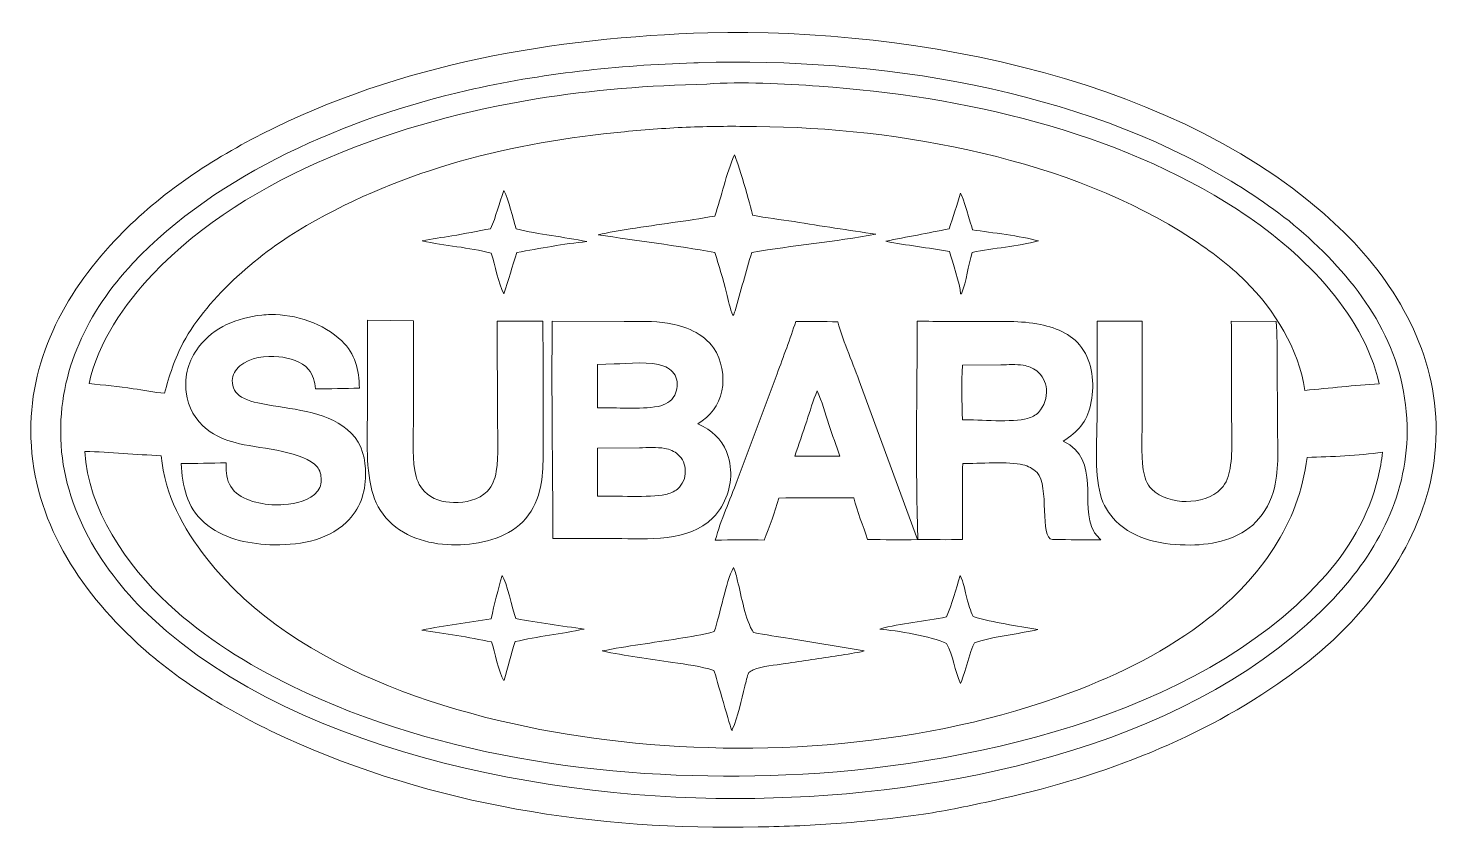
# Model space of a CAD drawing. Header units: centimetres. Extents: x -11.5 to 11.5, y -6.5 to 6.5.
import ezdxf

# ---------------------------------------------------------------- set-up
doc = ezdxf.new("R2010")
doc.units = ezdxf.units.CM
doc.header["$MEASUREMENT"] = 0
doc.layers.add('Layer 1', color=7, linetype='Continuous')

msp = doc.modelspace()

# ---------------------------------------------------------------- linework, layer by layer
at = {"layer": 'Layer 1', "lineweight": 20}
for points, knots in [([(-0.41436, 6.46295), (3.00278, 6.53579), (7.30602, 5.71966), (9.85396, 3.29332), (10.73097, 2.45816), (11.40296, 1.33908), (11.42971, 0.09954), (11.45783, -1.20404), (10.84551, -2.29137), (9.96476, -3.20307), (9.63004, -3.54957), (9.25298, -3.84789), (8.85756, -4.12152), (7.46763, -5.08336), (5.88222, -5.65653), (4.24027, -6.01705), (3.86027, -6.10047), (3.48051, -6.18067), (3.09565, -6.2389), (2.65027, -6.30297), (2.20326, -6.35237), (1.75464, -6.38712), (1.30601, -6.42185), (0.85673, -6.44184), (0.4068, -6.44708), (-2.21578, -6.51058), (-4.89045, -6.09436), (-7.28565, -4.99716), (-8.14779, -4.60222), (-8.99496, -4.10528), (-9.69412, -3.4589), (-10.65051, -2.57471), (-11.37495, -1.46841), (-11.42325, -0.12909), (-11.46809, 1.1144), (-10.88803, 2.20051), (-10.05896, 3.08517), (-9.38104, 3.80854), (-8.55409, 4.36274), (-7.67493, 4.81158), (-5.42036, 5.96257), (-2.92171, 6.37929), (-0.41436, 6.46295)], [0, 0, 0, 0, 0.07142857, 0.07142857, 0.07142857, 0.14285714, 0.14285714, 0.14285714, 0.21428571, 0.21428571, 0.21428571, 0.28571429, 0.28571429, 0.28571429, 0.35714286, 0.35714286, 0.35714286, 0.42857143, 0.42857143, 0.42857143, 0.5, 0.5, 0.5, 0.57142857, 0.57142857, 0.57142857, 0.64285714, 0.64285714, 0.64285714, 0.71428571, 0.71428571, 0.71428571, 0.78571429, 0.78571429, 0.78571429, 0.85714286, 0.85714286, 0.85714286, 0.92857143, 0.92857143, 0.92857143, 1, 1, 1, 1]), ([(-0.64318, 5.97218), (-0.61086, 5.97375), (-0.57853, 5.97494), (-0.54618, 5.97575), (2.31616, 6.0633), (5.61525, 5.55022), (8.09485, 4.0495), (8.57636, 3.75806), (9.02237, 3.44681), (9.43316, 3.05956), (10.29044, 2.25142), (10.92552, 1.29828), (10.95846, 0.07982), (10.9878, -1.0055), (10.49041, -1.96691), (9.75934, -2.73883), (7.56319, -5.0578), (3.73594, -5.89219), (0.65439, -5.97498), (-2.57455, -6.0942), (-7.03284, -5.31834), (-9.45327, -3.05633), (-10.26742, -2.29545), (-10.8998, -1.27579), (-10.93794, -0.13742), (-10.97475, 0.96131), (-10.50224, 1.93056), (-9.76437, 2.71637), (-8.39174, 4.17825), (-6.26089, 5.08056), (-4.33448, 5.52323), (-3.12878, 5.80028), (-1.87828, 5.93344), (-0.64318, 5.97218)], [0, 0, 0, 0, 0.09090909, 0.09090909, 0.09090909, 0.18181818, 0.18181818, 0.18181818, 0.27272727, 0.27272727, 0.27272727, 0.36363636, 0.36363636, 0.36363636, 0.45454545, 0.45454545, 0.45454545, 0.54545455, 0.54545455, 0.54545455, 0.63636364, 0.63636364, 0.63636364, 0.72727273, 0.72727273, 0.72727273, 0.81818182, 0.81818182, 0.81818182, 0.90909091, 0.90909091, 0.90909091, 1, 1, 1, 1]), ([(-0.43307, 5.62843), (0.13846, 5.66804), (0.82494, 5.63327), (1.3983, 5.59295), (3.73949, 5.42819), (6.20797, 4.87286), (8.20192, 3.58637), (9.17863, 2.95622), (10.2489, 1.93106), (10.50168, 0.75671), (10.09967, 0.72595), (9.69816, 0.68966), (9.29714, 0.64786), (9.18922, 1.33268), (8.812, 1.93974), (8.32932, 2.42514), (8.06654, 2.68944), (7.76211, 2.91235), (7.45186, 3.11711), (5.50161, 4.40425), (2.68306, 4.92464), (0.37669, 4.93649), (0.01853, 4.94471), (-0.33954, 4.94189), (-0.69752, 4.92802), (-1.05552, 4.91416), (-1.41274, 4.88927), (-1.76919, 4.85336), (-3.60802, 4.67566), (-5.33252, 4.25609), (-6.94436, 3.32698), (-7.67794, 2.90409), (-8.53853, 2.17802), (-8.94532, 1.42685), (-9.08659, 1.16599), (-9.17329, 0.88807), (-9.2496, 0.60304), (-9.41917, 0.61582), (-9.59205, 0.65175), (-9.76085, 0.67593), (-9.99892, 0.70925), (-10.23765, 0.7369), (-10.47702, 0.75888), (-10.33312, 1.43028), (-9.90727, 2.04671), (-9.44007, 2.53873), (-7.89046, 4.17073), (-5.38297, 5.03198), (-3.20728, 5.3866), (-2.29426, 5.5354), (-1.35694, 5.60464), (-0.43307, 5.62843)], [0, 0, 0, 0, 0.05882353, 0.05882353, 0.05882353, 0.11764706, 0.11764706, 0.11764706, 0.17647059, 0.17647059, 0.17647059, 0.23529412, 0.23529412, 0.23529412, 0.29411765, 0.29411765, 0.29411765, 0.35294118, 0.35294118, 0.35294118, 0.41176471, 0.41176471, 0.41176471, 0.47058824, 0.47058824, 0.47058824, 0.52941176, 0.52941176, 0.52941176, 0.58823529, 0.58823529, 0.58823529, 0.64705882, 0.64705882, 0.64705882, 0.70588235, 0.70588235, 0.70588235, 0.76470588, 0.76470588, 0.76470588, 0.82352941, 0.82352941, 0.82352941, 0.88235294, 0.88235294, 0.88235294, 0.94117647, 0.94117647, 0.94117647, 1, 1, 1, 1]), ([(0.01741, 4.47537), (0.06167, 4.41164), (0.2844, 3.62625), (0.31462, 3.49816), (0.53536, 3.45085), (0.76544, 3.4263), (0.9887, 3.3913), (1.4318, 3.32064), (1.87529, 3.25248), (2.31915, 3.18683), (1.64999, 3.06586), (0.97232, 3.00196), (0.30152, 2.89232), (0.20442, 2.57696), (0.12144, 2.25716), (0.02744, 1.9408), (0.01921, 1.9091), (0.01654, 1.89135), (-0.00545, 1.86566), (-0.058, 1.97549), (-0.07781, 2.11775), (-0.1098, 2.23642), (-0.1681, 2.4559), (-0.23198, 2.67375), (-0.30144, 2.88996), (-0.93123, 3.00215), (-1.56543, 3.08269), (-2.198, 3.17691), (-2.0284, 3.22165), (-1.84991, 3.24363), (-1.6768, 3.27218), (-1.21968, 3.34751), (-0.75695, 3.40027), (-0.3016, 3.48268), (-0.18973, 3.80778), (-0.11864, 4.16147), (0.01741, 4.47537)], [0, 0, 0, 0, 0.08333333, 0.08333333, 0.08333333, 0.16666667, 0.16666667, 0.16666667, 0.25, 0.25, 0.25, 0.33333333, 0.33333333, 0.33333333, 0.41666667, 0.41666667, 0.41666667, 0.5, 0.5, 0.5, 0.58333333, 0.58333333, 0.58333333, 0.66666667, 0.66666667, 0.66666667, 0.75, 0.75, 0.75, 0.83333333, 0.83333333, 0.83333333, 0.91666667, 0.91666667, 0.91666667, 1, 1, 1, 1]), ([(-3.73182, 3.8962), (-3.64948, 3.73578), (-3.58733, 3.45236), (-3.53232, 3.27432), (-3.15518, 3.18188), (-2.76175, 3.14449), (-2.38077, 3.06726), (-2.7613, 3.03051), (-3.14452, 2.95738), (-3.52052, 2.88848), (-3.59556, 2.66676), (-3.65498, 2.43845), (-3.73375, 2.2188), (-3.82251, 2.38691), (-3.87162, 2.68441), (-3.9379, 2.87658), (-4.30419, 2.97593), (-4.68847, 2.99802), (-5.05899, 3.07795), (-4.90143, 3.11423), (-4.73639, 3.13343), (-4.57676, 3.16018), (-4.36607, 3.19548), (-4.15703, 3.23731), (-3.94697, 3.27581), (-3.85702, 3.47541), (-3.80968, 3.69192), (-3.73182, 3.8962)], [0, 0, 0, 0, 0.11111111, 0.11111111, 0.11111111, 0.22222222, 0.22222222, 0.22222222, 0.33333333, 0.33333333, 0.33333333, 0.44444444, 0.44444444, 0.44444444, 0.55555556, 0.55555556, 0.55555556, 0.66666667, 0.66666667, 0.66666667, 0.77777778, 0.77777778, 0.77777778, 0.88888889, 0.88888889, 0.88888889, 1, 1, 1, 1]), ([(3.69305, 3.8545), (3.73518, 3.81738), (3.86358, 3.3455), (3.89168, 3.25744), (4.20605, 3.21114), (4.67431, 3.16098), (4.96549, 3.07747), (4.61415, 2.98876), (4.24119, 2.9623), (3.8844, 2.89158), (3.8187, 2.67012), (3.79108, 2.43266), (3.71372, 2.21594), (3.71372, 2.21594), (3.69689, 2.21647), (3.69689, 2.21647), (3.68543, 2.38009), (3.5673, 2.73275), (3.51348, 2.90401), (3.16997, 2.96823), (2.82252, 3.00469), (2.47933, 3.07292), (2.82154, 3.14304), (3.16582, 3.20432), (3.50811, 3.27549), (3.57881, 3.46461), (3.63411, 3.66136), (3.69305, 3.8545)], [0, 0, 0, 0, 0.11111111, 0.11111111, 0.11111111, 0.22222222, 0.22222222, 0.22222222, 0.33333333, 0.33333333, 0.33333333, 0.44444444, 0.44444444, 0.44444444, 0.55555556, 0.55555556, 0.55555556, 0.66666667, 0.66666667, 0.66666667, 0.77777778, 0.77777778, 0.77777778, 0.88888889, 0.88888889, 0.88888889, 1, 1, 1, 1]), ([(-7.67006, 1.87373), (-7.62222, 1.87968), (-7.57124, 1.87899), (-7.52303, 1.8801), (-7.12245, 1.88934), (-6.65996, 1.7359), (-6.36916, 1.45399), (-6.14683, 1.23846), (-6.08801, 0.98594), (-6.08206, 0.68538), (-6.31952, 0.67432), (-6.55886, 0.67649), (-6.79656, 0.67429), (-6.80987, 0.7914), (-6.8295, 0.89501), (-6.90827, 0.98825), (-7.02268, 1.12371), (-7.22014, 1.17806), (-7.39079, 1.19507), (-7.6019, 1.2161), (-7.86119, 1.18748), (-8.02812, 1.04487), (-8.09898, 0.98433), (-8.14679, 0.90289), (-8.14933, 0.80828), (-8.15247, 0.69125), (-8.09903, 0.60023), (-7.99933, 0.5407), (-7.87569, 0.46683), (-7.70983, 0.43987), (-7.56962, 0.41455), (-7.11988, 0.33335), (-6.55119, 0.29647), (-6.2134, -0.0476), (-6.03263, -0.2317), (-5.97789, -0.46987), (-5.98141, -0.72065), (-5.98564, -1.02201), (-6.06941, -1.28307), (-6.29227, -1.49479), (-6.62887, -1.81457), (-7.09755, -1.8733), (-7.54047, -1.85962), (-7.92641, -1.83912), (-8.30681, -1.76115), (-8.60441, -1.49852), (-8.89434, -1.24267), (-8.95795, -0.90919), (-8.98091, -0.54168), (-8.73753, -0.53942), (-8.4942, -0.53476), (-8.25093, -0.52769), (-8.24921, -0.58362), (-8.24778, -0.63976), (-8.2436, -0.69556), (-8.23426, -0.82084), (-8.17832, -0.93967), (-8.08135, -1.02047), (-7.89064, -1.17935), (-7.55327, -1.2288), (-7.31266, -1.20833), (-7.11017, -1.19107), (-6.89356, -1.15268), (-6.75865, -0.98428), (-6.70309, -0.9149), (-6.696, -0.83413), (-6.7061, -0.74853), (-6.71571, -0.66717), (-6.74825, -0.60455), (-6.81104, -0.55129), (-7.08255, -0.32107), (-7.7442, -0.29636), (-8.10022, -0.20124), (-8.26421, -0.15743), (-8.42245, -0.09231), (-8.55787, 0.01169), (-8.75395, 0.16232), (-8.86627, 0.37542), (-8.89818, 0.61923), (-8.93294, 0.88514), (-8.86018, 1.13898), (-8.6967, 1.34985), (-8.43775, 1.68389), (-8.08133, 1.8233), (-7.67006, 1.87373)], [0, 0, 0, 0, 0.03571429, 0.03571429, 0.03571429, 0.07142857, 0.07142857, 0.07142857, 0.10714286, 0.10714286, 0.10714286, 0.14285714, 0.14285714, 0.14285714, 0.17857143, 0.17857143, 0.17857143, 0.21428571, 0.21428571, 0.21428571, 0.25, 0.25, 0.25, 0.28571429, 0.28571429, 0.28571429, 0.32142857, 0.32142857, 0.32142857, 0.35714286, 0.35714286, 0.35714286, 0.39285714, 0.39285714, 0.39285714, 0.42857143, 0.42857143, 0.42857143, 0.46428571, 0.46428571, 0.46428571, 0.5, 0.5, 0.5, 0.53571429, 0.53571429, 0.53571429, 0.57142857, 0.57142857, 0.57142857, 0.60714286, 0.60714286, 0.60714286, 0.64285714, 0.64285714, 0.64285714, 0.67857143, 0.67857143, 0.67857143, 0.71428571, 0.71428571, 0.71428571, 0.75, 0.75, 0.75, 0.78571429, 0.78571429, 0.78571429, 0.82142857, 0.82142857, 0.82142857, 0.85714286, 0.85714286, 0.85714286, 0.89285714, 0.89285714, 0.89285714, 0.92857143, 0.92857143, 0.92857143, 0.96428571, 0.96428571, 0.96428571, 1, 1, 1, 1]), ([(-5.95114, 1.7879), (-5.95114, 1.7879), (-5.19964, 1.78118), (-5.19964, 1.78118), (-5.19964, 1.78118), (-5.20086, 0.20431), (-5.20086, 0.20431), (-5.20084, -0.07406), (-5.22721, -0.38126), (-5.17962, -0.65519), (-5.1575, -0.78253), (-5.11553, -0.90215), (-5.02288, -0.99618), (-4.89736, -1.12358), (-4.72226, -1.17041), (-4.54821, -1.17409), (-4.35557, -1.17819), (-4.14234, -1.13369), (-4.00227, -0.99269), (-3.91377, -0.90361), (-3.87612, -0.79219), (-3.8554, -0.67122), (-3.80944, -0.40291), (-3.83492, -0.09917), (-3.83482, 0.17404), (-3.83482, 0.17404), (-3.8382, 1.77287), (-3.8382, 1.77287), (-3.8382, 1.77287), (-3.09631, 1.77361), (-3.09631, 1.77361), (-3.09631, 1.77361), (-3.09523, 1.10133), (-3.09523, 1.10133), (-3.09523, 1.10133), (-3.09525, -0.00294), (-3.09525, -0.00294), (-3.09623, -0.32269), (-3.07279, -0.67247), (-3.15068, -0.98457), (-3.19741, -1.17173), (-3.28575, -1.34908), (-3.42244, -1.48677), (-3.69366, -1.75996), (-4.13435, -1.86206), (-4.50723, -1.86357), (-4.90302, -1.86518), (-5.31548, -1.76168), (-5.60274, -1.47476), (-5.73969, -1.33795), (-5.83115, -1.16398), (-5.87814, -0.97692), (-5.98361, -0.55695), (-5.94966, -0.07474), (-5.95051, 0.35732), (-5.95051, 0.35732), (-5.95114, 1.7879), (-5.95114, 1.7879)], [0, 0, 0, 0, 0.05263158, 0.05263158, 0.05263158, 0.10526316, 0.10526316, 0.10526316, 0.15789474, 0.15789474, 0.15789474, 0.21052632, 0.21052632, 0.21052632, 0.26315789, 0.26315789, 0.26315789, 0.31578947, 0.31578947, 0.31578947, 0.36842105, 0.36842105, 0.36842105, 0.42105263, 0.42105263, 0.42105263, 0.47368421, 0.47368421, 0.47368421, 0.52631579, 0.52631579, 0.52631579, 0.57894737, 0.57894737, 0.57894737, 0.63157895, 0.63157895, 0.63157895, 0.68421053, 0.68421053, 0.68421053, 0.73684211, 0.73684211, 0.73684211, 0.78947368, 0.78947368, 0.78947368, 0.84210526, 0.84210526, 0.84210526, 0.89473684, 0.89473684, 0.89473684, 0.94736842, 0.94736842, 0.94736842, 1, 1, 1, 1]), ([(-2.94362, 1.77535), (-2.94362, 1.77535), (-1.7725, 1.76721), (-1.7725, 1.76721), (-1.54199, 1.7657), (-1.29738, 1.77996), (-1.06987, 1.74239), (-0.79161, 1.69643), (-0.48821, 1.57663), (-0.32033, 1.33834), (-0.18426, 1.14522), (-0.14166, 0.87056), (-0.1855, 0.64056), (-0.23183, 0.39764), (-0.37883, 0.23566), (-0.5761, 0.10282), (-0.54636, 0.0894), (-0.51737, 0.07527), (-0.48876, 0.05961), (-0.28546, -0.05165), (-0.14645, -0.20177), (-0.08244, -0.42897), (-0.00111, -0.71766), (-0.0449, -0.98713), (-0.19058, -1.24561), (-0.23281, -1.30905), (-0.27657, -1.3688), (-0.33065, -1.42282), (-0.73552, -1.82713), (-1.39091, -1.76149), (-1.91479, -1.7608), (-1.91479, -1.7608), (-2.93555, -1.75887), (-2.93555, -1.75887), (-2.93584, -0.58158), (-2.96074, 0.59849), (-2.94362, 1.77535)], [0, 0, 0, 0, 0.08333333, 0.08333333, 0.08333333, 0.16666667, 0.16666667, 0.16666667, 0.25, 0.25, 0.25, 0.33333333, 0.33333333, 0.33333333, 0.41666667, 0.41666667, 0.41666667, 0.5, 0.5, 0.5, 0.58333333, 0.58333333, 0.58333333, 0.66666667, 0.66666667, 0.66666667, 0.75, 0.75, 0.75, 0.83333333, 0.83333333, 0.83333333, 0.91666667, 0.91666667, 0.91666667, 1, 1, 1, 1]), ([(1.01558, 1.77027), (1.243, 1.7717), (1.47034, 1.76842), (1.69762, 1.76043), (1.79967, 1.41391), (1.94749, 1.08111), (2.07047, 0.74165), (2.07047, 0.74165), (2.99627, -1.7752), (2.99627, -1.7752), (2.72714, -1.78919), (2.45277, -1.77673), (2.18294, -1.77535), (2.11172, -1.55027), (2.01523, -1.32607), (1.96019, -1.09739), (1.96019, -1.09739), (1.65034, -1.09757), (1.65034, -1.09757), (1.34688, -1.09565), (1.04344, -1.09737), (0.74001, -1.10273), (0.67148, -1.33406), (0.59281, -1.56189), (0.50398, -1.7862), (0.23871, -1.77623), (-0.02744, -1.78289), (-0.29279, -1.78631), (-0.20452, -1.46061), (-0.05567, -1.13535), (0.06324, -0.81878), (0.06324, -0.81878), (0.71178, 0.91758), (0.71178, 0.91758), (0.81513, 1.2006), (0.92498, 1.48291), (1.01558, 1.77027)], [0, 0, 0, 0, 0.08333333, 0.08333333, 0.08333333, 0.16666667, 0.16666667, 0.16666667, 0.25, 0.25, 0.25, 0.33333333, 0.33333333, 0.33333333, 0.41666667, 0.41666667, 0.41666667, 0.5, 0.5, 0.5, 0.58333333, 0.58333333, 0.58333333, 0.66666667, 0.66666667, 0.66666667, 0.75, 0.75, 0.75, 0.83333333, 0.83333333, 0.83333333, 0.91666667, 0.91666667, 0.91666667, 1, 1, 1, 1]), ([(2.98987, 1.77414), (3.32815, 1.76902), (3.66645, 1.76704), (4.00479, 1.76818), (4.33152, 1.76829), (4.67357, 1.78626), (4.99462, 1.7182), (5.27693, 1.65838), (5.53519, 1.55041), (5.69651, 1.299), (5.86002, 1.04415), (5.87394, 0.69943), (5.81067, 0.41053), (5.74985, 0.13272), (5.59969, -0.02701), (5.36726, -0.17531), (5.99051, -0.48824), (5.62375, -1.20669), (5.86512, -1.64814), (5.8932, -1.69947), (5.93669, -1.73929), (5.97831, -1.77951), (5.72447, -1.78969), (5.4638, -1.77493), (5.20898, -1.77488), (5.20348, -1.77504), (5.19795, -1.7757), (5.19245, -1.77535), (4.96959, -1.76144), (5.15059, -0.89958), (4.93937, -0.68678), (4.87601, -0.62294), (4.79483, -0.58118), (4.70802, -0.55941), (4.49157, -0.50512), (3.98047, -0.54105), (3.7306, -0.54121), (3.72679, -0.95223), (3.72581, -1.36325), (3.72766, -1.77427), (3.48663, -1.78271), (3.243, -1.7753), (3.00167, -1.77522), (2.96185, -0.59891), (2.98961, 0.59587), (2.98987, 1.77414)], [0, 0, 0, 0, 0.06666667, 0.06666667, 0.06666667, 0.13333333, 0.13333333, 0.13333333, 0.2, 0.2, 0.2, 0.26666667, 0.26666667, 0.26666667, 0.33333333, 0.33333333, 0.33333333, 0.4, 0.4, 0.4, 0.46666667, 0.46666667, 0.46666667, 0.53333333, 0.53333333, 0.53333333, 0.6, 0.6, 0.6, 0.66666667, 0.66666667, 0.66666667, 0.73333333, 0.73333333, 0.73333333, 0.8, 0.8, 0.8, 0.86666667, 0.86666667, 0.86666667, 0.93333333, 0.93333333, 0.93333333, 1, 1, 1, 1]), ([(5.91645, 1.77498), (6.16103, 1.76882), (6.40662, 1.77268), (6.65131, 1.77202), (6.6484, 1.2548), (6.64826, 0.73757), (6.65088, 0.22035), (6.65115, -0.05895), (6.62556, -0.37026), (6.66814, -0.64519), (6.68613, -0.76142), (6.72028, -0.87323), (6.80522, -0.95869), (6.94412, -1.09844), (7.17344, -1.15999), (7.36711, -1.15771), (7.56843, -1.15533), (7.79243, -1.09903), (7.93443, -0.94853), (8.02161, -0.85611), (8.05868, -0.74226), (8.0795, -0.61968), (8.13067, -0.31827), (8.10204, 0.02072), (8.10199, 0.32626), (8.10194, 0.80854), (8.11025, 1.29156), (8.09826, 1.77371), (8.09826, 1.77371), (8.83161, 1.77072), (8.83161, 1.77072), (8.84756, 1.54723), (8.841, 1.31892), (8.84306, 1.09471), (8.84306, 1.09471), (8.84399, 1.04661), (8.84399, 1.04661), (8.84928, 0.72803), (8.84865, 0.40915), (8.84968, 0.09054), (8.85076, -0.24408), (8.87923, -0.60875), (8.79922, -0.93546), (8.74871, -1.14168), (8.64965, -1.33702), (8.50027, -1.48923), (8.22404, -1.77075), (7.81368, -1.86198), (7.43167, -1.86507), (7.00389, -1.86854), (6.53513, -1.78948), (6.22059, -1.475), (6.10431, -1.35877), (6.01255, -1.21113), (5.97159, -1.05111), (5.86737, -0.64408), (5.91656, -0.17507), (5.9168, 0.24334), (5.9168, 0.24334), (5.91645, 1.77498), (5.91645, 1.77498)], [0, 0, 0, 0, 0.05, 0.05, 0.05, 0.1, 0.1, 0.1, 0.15, 0.15, 0.15, 0.2, 0.2, 0.2, 0.25, 0.25, 0.25, 0.3, 0.3, 0.3, 0.35, 0.35, 0.35, 0.4, 0.4, 0.4, 0.45, 0.45, 0.45, 0.5, 0.5, 0.5, 0.55, 0.55, 0.55, 0.6, 0.6, 0.6, 0.65, 0.65, 0.65, 0.7, 0.7, 0.7, 0.75, 0.75, 0.75, 0.8, 0.8, 0.8, 0.85, 0.85, 0.85, 0.9, 0.9, 0.9, 0.95, 0.95, 0.95, 1, 1, 1, 1]), ([(-1.93895, 1.07765), (-1.7091, 1.08511), (-1.34326, 1.12649), (-1.13146, 1.04283), (-1.04622, 1.00917), (-0.96771, 0.95192), (-0.93276, 0.86442), (-0.89773, 0.77682), (-0.91189, 0.6518), (-0.95377, 0.56856), (-1.00526, 0.46633), (-1.1171, 0.41884), (-1.22018, 0.38685), (-1.53691, 0.33843), (-1.88669, 0.36798), (-2.20832, 0.3674), (-2.20832, 0.3674), (-2.20856, 1.07185), (-2.20856, 1.07185), (-2.20856, 1.07185), (-1.93895, 1.07765), (-1.93895, 1.07765)], [0, 0, 0, 0, 0.14285714, 0.14285714, 0.14285714, 0.28571429, 0.28571429, 0.28571429, 0.42857143, 0.42857143, 0.42857143, 0.57142857, 0.57142857, 0.57142857, 0.71428571, 0.71428571, 0.71428571, 0.85714286, 0.85714286, 0.85714286, 1, 1, 1, 1]), ([(3.72679, 1.05709), (3.72679, 1.05709), (4.35171, 1.06352), (4.35171, 1.06352), (4.46998, 1.06458), (4.59811, 1.07516), (4.71477, 1.05595), (4.79425, 1.04283), (4.87056, 1.01407), (4.93464, 0.96451), (5.02777, 0.89244), (5.08177, 0.78333), (5.09249, 0.66683), (5.10543, 0.5262), (5.05468, 0.39648), (4.96522, 0.29017), (4.91135, 0.24596), (4.85389, 0.21063), (4.78618, 0.19201), (4.54393, 0.12536), (4.00346, 0.16965), (3.72637, 0.17158), (3.71549, 0.46403), (3.70967, 0.76499), (3.72679, 1.05709)], [0, 0, 0, 0, 0.125, 0.125, 0.125, 0.25, 0.25, 0.25, 0.375, 0.375, 0.375, 0.5, 0.5, 0.5, 0.625, 0.625, 0.625, 0.75, 0.75, 0.75, 0.875, 0.875, 0.875, 1, 1, 1, 1]), ([(1.36422, 0.64053), (1.44336, 0.4653), (1.49561, 0.27562), (1.55527, 0.09319), (1.61168, -0.0794), (1.67447, -0.25008), (1.73241, -0.4222), (1.73241, -0.4222), (1.4056, -0.42286), (1.4056, -0.42286), (1.4056, -0.42286), (1.00121, -0.42357), (1.00121, -0.42357), (1.06217, -0.23188), (1.13017, -0.04178), (1.1934, 0.14925), (1.2477, 0.31324), (1.29611, 0.48167), (1.36422, 0.64053)], [0, 0, 0, 0, 0.16666667, 0.16666667, 0.16666667, 0.33333333, 0.33333333, 0.33333333, 0.5, 0.5, 0.5, 0.66666667, 0.66666667, 0.66666667, 0.83333333, 0.83333333, 0.83333333, 1, 1, 1, 1]), ([(-10.54436, -0.34404), (-10.1318, -0.35224), (-9.71645, -0.39537), (-9.30354, -0.41444), (-9.24462, -1.06066), (-8.9557, -1.57988), (-8.56467, -2.08198), (-7.11068, -3.94907), (-4.30866, -4.75422), (-2.05526, -5.03301), (0.41354, -5.33847), (3.15185, -5.13924), (5.48942, -4.26331), (6.28838, -3.96391), (7.05657, -3.58375), (7.73099, -3.05565), (8.56681, -2.40117), (9.20067, -1.51881), (9.33072, -0.44241), (9.7355, -0.42812), (10.15931, -0.41391), (10.56021, -0.35745), (10.54486, -0.49316), (10.51592, -0.62682), (10.4893, -0.76068), (10.33201, -1.40523), (10.00294, -1.95723), (9.55749, -2.44382), (7.53166, -4.65675), (3.74073, -5.48074), (0.85542, -5.60316), (-1.81652, -5.71653), (-4.74451, -5.34604), (-7.16457, -4.16414), (-7.90411, -3.80296), (-8.58581, -3.38055), (-9.193, -2.82109), (-9.86081, -2.20575), (-10.50523, -1.27376), (-10.54436, -0.34404)], [0, 0, 0, 0, 0.07692308, 0.07692308, 0.07692308, 0.15384615, 0.15384615, 0.15384615, 0.23076923, 0.23076923, 0.23076923, 0.30769231, 0.30769231, 0.30769231, 0.38461538, 0.38461538, 0.38461538, 0.46153846, 0.46153846, 0.46153846, 0.53846154, 0.53846154, 0.53846154, 0.61538462, 0.61538462, 0.61538462, 0.69230769, 0.69230769, 0.69230769, 0.76923077, 0.76923077, 0.76923077, 0.84615385, 0.84615385, 0.84615385, 0.92307692, 0.92307692, 0.92307692, 1, 1, 1, 1]), ([(-2.20919, -0.28832), (-2.20919, -0.28832), (-1.52593, -0.28395), (-1.52593, -0.28395), (-1.39303, -0.28337), (-1.24476, -0.27115), (-1.11353, -0.2944), (-1.03658, -0.30803), (-0.95996, -0.34102), (-0.90093, -0.39277), (-0.82084, -0.46299), (-0.78497, -0.55573), (-0.7806, -0.66085), (-0.77547, -0.78483), (-0.82452, -0.87021), (-0.90675, -0.95784), (-0.96835, -0.99862), (-1.03217, -1.02759), (-1.10448, -1.04317), (-1.36311, -1.09889), (-1.91767, -1.06331), (-2.21006, -1.06955), (-2.21324, -0.80933), (-2.20961, -0.54859), (-2.20919, -0.28832)], [0, 0, 0, 0, 0.125, 0.125, 0.125, 0.25, 0.25, 0.25, 0.375, 0.375, 0.375, 0.5, 0.5, 0.5, 0.625, 0.625, 0.625, 0.75, 0.75, 0.75, 0.875, 0.875, 0.875, 1, 1, 1, 1]), ([(0.00201, -2.23089), (0.03688, -2.29441), (0.05191, -2.38167), (0.07009, -2.45208), (0.13031, -2.68547), (0.19637, -3.09692), (0.32837, -3.28599), (0.52395, -3.32743), (0.72416, -3.35402), (0.92139, -3.38704), (0.92139, -3.38704), (2.12852, -3.58632), (2.12852, -3.58632), (1.99295, -3.62212), (1.84788, -3.63889), (1.70926, -3.66138), (1.42081, -3.70703), (1.13206, -3.75077), (0.84302, -3.79259), (0.67469, -3.81783), (0.48271, -3.83381), (0.32398, -3.89602), (0.30443, -3.90369), (0.26572, -3.92044), (0.25437, -3.9398), (0.22154, -3.99576), (0.20558, -4.0958), (0.18854, -4.16004), (0.1274, -4.39079), (0.08152, -4.64786), (-0.01672, -4.86508), (-0.01889, -4.86992), (-0.02122, -4.87471), (-0.02347, -4.87953), (-0.04109, -4.86381), (-0.27697, -4.01243), (-0.31472, -3.90435), (-0.53274, -3.83484), (-0.76023, -3.80807), (-0.9856, -3.77357), (-1.36668, -3.71525), (-1.75705, -3.66668), (-2.134, -3.58751), (-1.72516, -3.50517), (-1.30381, -3.45496), (-0.89167, -3.38667), (-0.69771, -3.35452), (-0.49916, -3.32756), (-0.31065, -3.27049), (-0.21241, -2.98349), (-0.12472, -2.47729), (0.00201, -2.23089)], [0, 0, 0, 0, 0.05882353, 0.05882353, 0.05882353, 0.11764706, 0.11764706, 0.11764706, 0.17647059, 0.17647059, 0.17647059, 0.23529412, 0.23529412, 0.23529412, 0.29411765, 0.29411765, 0.29411765, 0.35294118, 0.35294118, 0.35294118, 0.41176471, 0.41176471, 0.41176471, 0.47058824, 0.47058824, 0.47058824, 0.52941176, 0.52941176, 0.52941176, 0.58823529, 0.58823529, 0.58823529, 0.64705882, 0.64705882, 0.64705882, 0.70588235, 0.70588235, 0.70588235, 0.76470588, 0.76470588, 0.76470588, 0.82352941, 0.82352941, 0.82352941, 0.88235294, 0.88235294, 0.88235294, 0.94117647, 0.94117647, 0.94117647, 1, 1, 1, 1]), ([(-3.75857, -2.36119), (-3.68911, -2.45898), (-3.5914, -2.91523), (-3.53547, -3.06038), (-3.16894, -3.13161), (-2.79381, -3.17907), (-2.42411, -3.23265), (-2.79755, -3.30867), (-3.17783, -3.35177), (-3.54965, -3.43601), (-3.61646, -3.64273), (-3.66871, -3.85416), (-3.72951, -4.06276), (-3.72951, -4.06276), (-3.73933, -4.06106), (-3.73933, -4.06106), (-3.81122, -3.93832), (-3.8848, -3.59611), (-3.93025, -3.44019), (-4.30656, -3.36475), (-4.68485, -3.30117), (-5.06513, -3.24945), (-4.69424, -3.1682), (-4.31191, -3.13108), (-3.93787, -3.06305), (-3.88742, -2.82671), (-3.82766, -2.59276), (-3.75857, -2.36119)], [0, 0, 0, 0, 0.11111111, 0.11111111, 0.11111111, 0.22222222, 0.22222222, 0.22222222, 0.33333333, 0.33333333, 0.33333333, 0.44444444, 0.44444444, 0.44444444, 0.55555556, 0.55555556, 0.55555556, 0.66666667, 0.66666667, 0.66666667, 0.77777778, 0.77777778, 0.77777778, 0.88888889, 0.88888889, 0.88888889, 1, 1, 1, 1]), ([(3.6884, -2.36048), (3.74616, -2.46115), (3.76502, -2.61826), (3.79598, -2.73169), (3.82392, -2.83416), (3.85863, -2.93177), (3.89988, -3.02959), (4.24093, -3.12944), (4.60473, -3.17778), (4.95475, -3.23755), (4.61394, -3.31949), (4.25476, -3.33962), (3.92234, -3.45392), (3.8571, -3.55793), (3.72621, -4.08921), (3.69234, -4.11369), (3.60482, -3.9039), (3.57304, -3.66932), (3.46858, -3.46639), (3.22061, -3.34492), (2.65676, -3.25774), (2.38128, -3.23122), (2.7314, -3.1329), (3.11042, -3.10965), (3.46789, -3.03435), (3.55825, -2.81554), (3.62164, -2.58723), (3.6884, -2.36048)], [0, 0, 0, 0, 0.11111111, 0.11111111, 0.11111111, 0.22222222, 0.22222222, 0.22222222, 0.33333333, 0.33333333, 0.33333333, 0.44444444, 0.44444444, 0.44444444, 0.55555556, 0.55555556, 0.55555556, 0.66666667, 0.66666667, 0.66666667, 0.77777778, 0.77777778, 0.77777778, 0.88888889, 0.88888889, 0.88888889, 1, 1, 1, 1])]:
    msp.add_open_spline(points, degree=3, knots=knots, dxfattribs=at)

doc.saveas('drawing.dxf')
